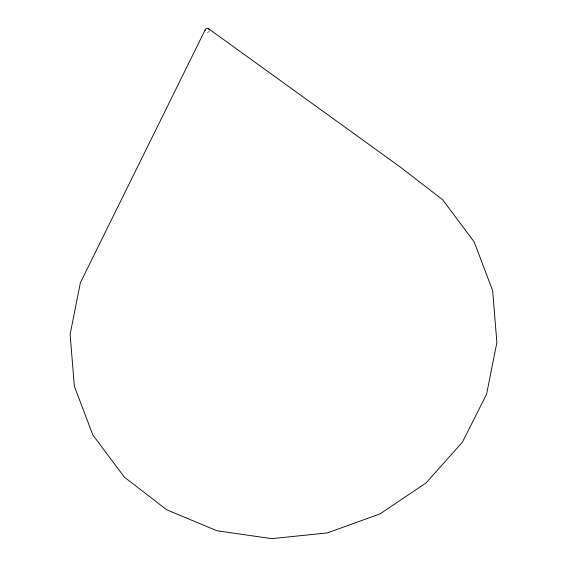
<?xml version="1.0" encoding="UTF-8"?>
<svg xmlns="http://www.w3.org/2000/svg" width="567" height="567" viewBox="0 0 567 567"><rect width="100%" height="100%" fill="white"/><g stroke="black" fill="none" stroke-linecap="round" stroke-linejoin="round"><path stroke-width="0.43" stroke-dasharray="2.83 2.13" d="M209.351 30.972A2.197 2.041 -13.9 0 1 205.637 31.823"/><path stroke-width="0.85" d="M205.19 29.831L80.415 282.642L70.117 334.324L74.355 386.283L92.846 434.981L124.329 477.102L166.663 509.768L216.963 530.762L271.791 538.65L327.414 532.895L380.053 513.879L426.108 482.914L462.445 442.104L486.585 394.221L496.883 342.546L492.645 290.587L474.154 241.882L442.671 199.768L400.337 167.095L208.465 28.648M205.084 30.356A2.197 2.041 -13.9 0 1 209.414 29.909"/></g></svg>
